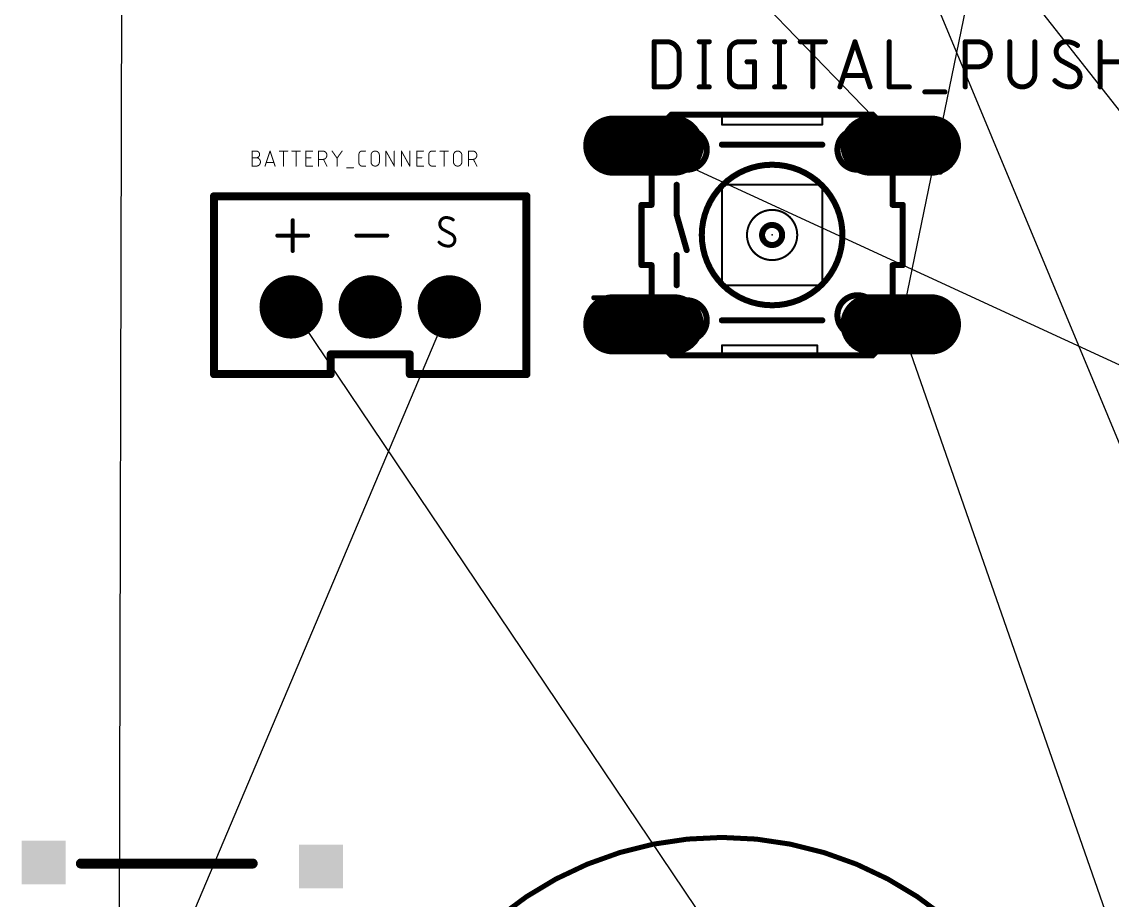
# Model space of a CAD drawing. Extents: x -67 to 114, y 1 to 69.
# Drawn here: x -67.23 to -39.66, y 25.08 to 47.3 of the extents above; entities that cross this region are included whole.
import ezdxf

# ---------------------------------------------------------------- set-up
doc = ezdxf.new("R2010")
doc.units = 0
for name, color, linetype in [('17', 82, 'CONTINUOUS'), ('19', 53, 'CONTINUOUS'), ('21', 253, 'CONTINUOUS'), ('23', 7, 'CONTINUOUS'), ('25', 253, 'CONTINUOUS'), ('51', 253, 'CONTINUOUS')]:
    doc.layers.add(name, color=color, linetype=linetype)

# ---------------------------------------------------------------- blocks, each defined once
blk = doc.blocks.new('ROUNDP')
at = {"const_width": 0.5}
blk.add_lwpolyline([(0, -0.25, 1), (0, 0.25, 1), (0, -0.25)], format="xyb", dxfattribs=at)
blk = doc.blocks.new('LONGP100')
at = {"const_width": 1}
blk.add_lwpolyline([(-0.5, 0), (0.5, 0)], dxfattribs=at)
at = {"const_width": 0.5}
for points in [[(-0.5, 0.25, 1), (-0.5, -0.25)], [(0.5, -0.25, 1), (0.5, 0.25)]]:
    blk.add_lwpolyline(points, format="xyb", dxfattribs=at)
blk = doc.blocks.new('SQUAREP')
blk.add_solid([(-0.5, -0.5), (0.5, -0.5), (-0.5, 0.5), (0.5, 0.5)])

msp = doc.modelspace()

# ---------------------------------------------------------------- linework, layer by layer
at = {"layer": '19'}
for p, q in [((-66.04, 66.04), (-45.0088, 44.1706)), ((-19.05, 19.05), (-52.07, 61.087)), ((-34.29, 24.13), (-49.53, 60.833)), ((-64.68, 57.53), (-64.77, 23.495)), ((-45.0088, 39.6494), (-42, 54.23)), ((-51.5112, 44.1706), (-19.05, 29.21)), ((-56.42, 40.09), (-64.77, 20.32)), ((-60.42, 40.09), (-34.29, 1.27)), ((-34.29, 8.89), (-45.0088, 39.6494))]:
    msp.add_line(p, q, dxfattribs=at)
at = {"layer": '21'}
for points, const_width in [([(-49.53, 44.958), (-50.419, 44.958)], 0.1524), ([(-46.99, 44.958), (-49.53, 44.958)], 0.1524), ([(-49.53, 44.958), (-49.53, 44.704)], 0.0508), ([(-46.101, 44.958), (-46.99, 44.958)], 0.1524), ([(-46.99, 44.704), (-46.99, 44.958)], 0.0508), ([(-46.99, 44.704), (-49.53, 44.704)], 0.0508), ([(-62.37, 38.39), (-62.37, 42.89)], 0.2032), ([(-62.37, 42.89), (-54.47, 42.89)], 0.2032), ([(-54.47, 42.89), (-54.47, 38.39)], 0.2032), ([(-51.562, 42.672), (-51.308, 42.672)], 0.1524), ([(-51.562, 42.672), (-51.562, 41.148)], 0.1524), ([(-51.308, 42.672), (-51.308, 42.926)], 0.1524), ([(-45.212, 42.672), (-45.212, 42.926)], 0.1524), ([(-45.212, 42.672), (-44.958, 42.672)], 0.1524), ([(-44.958, 41.148), (-44.958, 42.672)], 0.1524), ([(-51.308, 41.148), (-51.562, 41.148)], 0.1524), ([(-51.308, 41.148), (-51.308, 40.894)], 0.1524), ([(-44.958, 41.148), (-45.212, 41.148)], 0.1524), ([(-45.212, 41.148), (-45.212, 40.894)], 0.1524), ([(-59.42, 38.89), (-57.42, 38.89)], 0.2032), ([(-59.42, 38.89), (-59.42, 38.39)], 0.2032), ([(-57.42, 38.89), (-57.42, 38.39)], 0.2032), ([(-50.419, 38.862), (-49.53, 38.862)], 0.1524), ([(-49.53, 38.862), (-47.117, 38.862)], 0.1524), ([(-47.117, 39.116), (-49.53, 39.116)], 0.0508), ([(-49.53, 39.116), (-49.53, 38.862)], 0.0508), ([(-47.117, 38.862), (-46.101, 38.862)], 0.1524), ([(-47.117, 39.116), (-47.117, 38.862)], 0.0508), ([(-59.42, 38.39), (-62.37, 38.39)], 0.2032), ([(-54.47, 38.39), (-57.42, 38.39)], 0.2032), ([(-65.7352, 26.0096), (-61.3918, 26.0096)], 0.254)]:
    msp.add_lwpolyline(points, dxfattribs=dict(at, const_width=const_width))
for points, const_width in [([(-50.419, 44.9961, 1), (-50.419, 44.9199)], 0.0762), ([(-49.53, 44.9961, 1), (-49.53, 44.9199)], 0.0762), ([(-49.53, 44.9199, 1), (-49.53, 44.9961)], 0.0762), ([(-49.5173, 44.958, 1), (-49.5427, 44.958)], 0.0254), ([(-46.99, 44.9961, 1), (-46.99, 44.9199)], 0.0762), ([(-46.99, 44.9199, 1), (-46.99, 44.9961)], 0.0762), ([(-46.9773, 44.958, 1), (-47.0027, 44.958)], 0.0254), ([(-46.101, 44.9199, 1), (-46.101, 44.9961)], 0.0762), ([(-49.53, 44.7167, 1), (-49.53, 44.6913)], 0.0254), ([(-49.5427, 44.704, 1), (-49.5173, 44.704)], 0.0254), ([(-47.0027, 44.704, 1), (-46.9773, 44.704)], 0.0254), ([(-46.99, 44.6913, 1), (-46.99, 44.7167)], 0.0254), ([(-48.26, 40.132, 1), (-48.26, 43.688, 1), (-48.26, 40.132)], 0.1524), ([(-62.3192, 42.89, 1), (-62.4208, 42.89)], 0.1016), ([(-62.37, 42.9408, 1), (-62.37, 42.8392)], 0.1016), ([(-54.4192, 42.89, 1), (-54.5208, 42.89)], 0.1016), ([(-54.47, 42.8392, 1), (-54.47, 42.9408)], 0.1016), ([(-51.562, 42.7101, 1), (-51.562, 42.6339)], 0.0762), ([(-51.5239, 42.672, 1), (-51.6001, 42.672)], 0.0762), ([(-51.2699, 42.926, 1), (-51.3461, 42.926)], 0.0762), ([(-51.308, 42.6339, 1), (-51.308, 42.7101)], 0.0762), ([(-45.1739, 42.926, 1), (-45.2501, 42.926)], 0.0762), ([(-45.212, 42.7101, 1), (-45.212, 42.6339)], 0.0762), ([(-44.9199, 42.672, 1), (-44.9961, 42.672)], 0.0762), ([(-44.958, 42.6339, 1), (-44.958, 42.7101)], 0.0762), ([(-51.3461, 42.672, 1), (-51.2699, 42.672)], 0.0762), ([(-45.2501, 42.672, 1), (-45.1739, 42.672)], 0.0762), ([(-48.26, 41.656, 1), (-48.26, 42.164, 1), (-48.26, 41.656)], 0.1524), ([(-51.562, 41.1861, 1), (-51.562, 41.1099)], 0.0762), ([(-51.6001, 41.148, 1), (-51.5239, 41.148)], 0.0762), ([(-51.2699, 41.148, 1), (-51.3461, 41.148)], 0.0762), ([(-51.308, 41.1099, 1), (-51.308, 41.1861)], 0.0762), ([(-45.212, 41.1861, 1), (-45.212, 41.1099)], 0.0762), ([(-45.1739, 41.148, 1), (-45.2501, 41.148)], 0.0762), ([(-44.9961, 41.148, 1), (-44.9199, 41.148)], 0.0762), ([(-44.958, 41.1099, 1), (-44.958, 41.1861)], 0.0762), ([(-51.3461, 40.894, 1), (-51.2699, 40.894)], 0.0762), ([(-45.2501, 40.894, 1), (-45.1739, 40.894)], 0.0762), ([(-59.42, 38.9408, 1), (-59.42, 38.8392)], 0.1016), ([(-59.3692, 38.89, 1), (-59.4708, 38.89)], 0.1016), ([(-57.3692, 38.89, 1), (-57.4708, 38.89)], 0.1016), ([(-57.42, 38.8392, 1), (-57.42, 38.9408)], 0.1016), ([(-50.419, 38.9001, 1), (-50.419, 38.8239)], 0.0762), ([(-49.53, 38.9001, 1), (-49.53, 38.8239)], 0.0762), ([(-49.53, 38.8239, 1), (-49.53, 38.9001)], 0.0762), ([(-49.53, 39.1287, 1), (-49.53, 39.1033)], 0.0254), ([(-49.5173, 39.116, 1), (-49.5427, 39.116)], 0.0254), ([(-49.5427, 38.862, 1), (-49.5173, 38.862)], 0.0254), ([(-47.117, 38.9001, 1), (-47.117, 38.8239)], 0.0762), ([(-47.117, 38.8239, 1), (-47.117, 38.9001)], 0.0762), ([(-47.1043, 39.116, 1), (-47.1297, 39.116)], 0.0254), ([(-47.1297, 38.862, 1), (-47.1043, 38.862)], 0.0254), ([(-47.117, 39.1033, 1), (-47.117, 39.1287)], 0.0254), ([(-46.101, 38.8239, 1), (-46.101, 38.9001)], 0.0762), ([(-62.37, 38.4408, 1), (-62.37, 38.3392)], 0.1016), ([(-62.4208, 38.39, 1), (-62.3192, 38.39)], 0.1016), ([(-59.4708, 38.39, 1), (-59.3692, 38.39)], 0.1016), ([(-59.42, 38.3392, 1), (-59.42, 38.4408)], 0.1016), ([(-57.42, 38.4408, 1), (-57.42, 38.3392)], 0.1016), ([(-57.4708, 38.39, 1), (-57.3692, 38.39)], 0.1016), ([(-54.5208, 38.39, 1), (-54.4192, 38.39)], 0.1016), ([(-54.47, 38.3392, 1), (-54.47, 38.4408)], 0.1016), ([(-40.64, 17.78, 1), (-58.42, 17.78)], 0.127), ([(-65.7352, 26.0731, 1), (-65.7352, 25.9461)], 0.127), ([(-61.3918, 25.9461, 1), (-61.3918, 26.0731)], 0.127)]:
    msp.add_lwpolyline(points, format="xyb", dxfattribs=dict(at, const_width=const_width))
at = {"layer": '23'}
for p in [(-48.26, 41.91), (-58.42, 40.64)]:
    msp.add_point(p, dxfattribs=at)
at = {"layer": '25'}
for points, const_width in [([(-51.2127, 46.7995, 1), (-51.2763, 46.7995)], 0.0635), ([(-51.2445, 46.8313, 1), (-51.2445, 46.7677)], 0.0635), ([(-50.927, 46.8313, 1), (-50.927, 46.7677)], 0.0635), ([(-50.6095, 46.482, 0.4142), (-50.927, 46.7995)], 0.127), ([(-50.927, 46.7677, 1), (-50.927, 46.8313)], 0.0635), ([(-50.1015, 46.8313, 1), (-50.1015, 46.7677)], 0.0635), ([(-49.9427, 46.7995, 1), (-50.0063, 46.7995)], 0.0635), ([(-49.8475, 46.7677, 1), (-49.8475, 46.8313)], 0.0635), ([(-49.3077, 46.5455, 1), (-49.3713, 46.5455)], 0.0635), ([(-49.0855, 46.7995, 0.4142), (-49.3395, 46.5455)], 0.127), ([(-49.0855, 46.8313, 1), (-49.0855, 46.7677)], 0.0635), ([(-49.0855, 46.7677, 1), (-49.0855, 46.8313)], 0.0635), ([(-48.7045, 46.7677, 1), (-48.7045, 46.8313)], 0.0635), ([(-48.1965, 46.8313, 1), (-48.1965, 46.7677)], 0.0635), ([(-48.0378, 46.7995, 1), (-48.1013, 46.7995)], 0.0635), ([(-47.9425, 46.7677, 1), (-47.9425, 46.8313)], 0.0635), ([(-47.5488, 46.8313, 1), (-47.5488, 46.7677)], 0.0635), ([(-47.1996, 46.7995, 1), (-47.2631, 46.7995)], 0.0635), ([(-46.9138, 46.7677, 1), (-46.9138, 46.8313)], 0.0635), ([(-46.1344, 46.8095, 1), (-46.1946, 46.7895)], 0.0635), ([(-46.1344, 46.7895, 1), (-46.1946, 46.8095)], 0.0635), ([(-45.2666, 46.7995, 1), (-45.3301, 46.7995)], 0.0635), ([(-43.3769, 46.8313, 1), (-43.3769, 46.7677)], 0.0635), ([(-43.3451, 46.7995, 1), (-43.4086, 46.7995)], 0.0635), ([(-43.0594, 46.8313, 1), (-43.0594, 46.7677)], 0.0635), ([(-43.0594, 46.1645, 1), (-43.0594, 46.7995)], 0.127), ([(-43.0594, 46.7677, 1), (-43.0594, 46.8313)], 0.0635), ([(-42.2212, 46.7995, 1), (-42.2847, 46.7995)], 0.0635), ([(-41.5862, 46.7995, 1), (-41.6497, 46.7995)], 0.0635), ([(-40.8242, 46.7995, 0.4142), (-41.0782, 46.5455)], 0.127), ([(-41.0782, 46.5455, 0.2656), (-40.9512, 46.3233)], 0.127), ([(-41.0464, 46.5455, 1), (-41.1099, 46.5455)], 0.0635), ([(-40.8242, 46.8313, 1), (-40.8242, 46.7677)], 0.0635), ([(-40.5384, 46.7043, 0.1623), (-40.8242, 46.7995)], 0.127), ([(-40.8242, 46.7677, 1), (-40.8242, 46.8313)], 0.0635), ([(-40.5575, 46.6789, 1), (-40.5194, 46.7296)], 0.0635), ([(-39.9352, 46.7995, 1), (-39.9987, 46.7995)], 0.0635), ([(-50.5778, 46.482, 1), (-50.6413, 46.482)], 0.0635), ([(-50.6413, 46.482, 1), (-50.5778, 46.482)], 0.0635), ([(-49.3713, 46.5455, 1), (-49.3077, 46.5455)], 0.0635), ([(-48.895, 46.3233, 1), (-48.895, 46.2597)], 0.0635), ([(-48.6728, 46.2915, 1), (-48.7363, 46.2915)], 0.0635), ([(-48.7045, 46.2597, 1), (-48.7045, 46.3233)], 0.0635), ([(-41.1099, 46.5455, 1), (-41.0464, 46.5455)], 0.0635), ([(-40.9359, 46.3511, 1), (-40.9664, 46.2954)], 0.0635), ([(-40.9673, 46.2959, 1), (-40.935, 46.3506)], 0.0635), ([(-39.9669, 46.3233, 1), (-39.9669, 46.2597)], 0.0635), ([(-50.927, 45.6565, 0.4142), (-50.6095, 45.974)], 0.127), ([(-50.5778, 45.974, 1), (-50.6413, 45.974)], 0.0635), ([(-43.3769, 46.1963, 1), (-43.3769, 46.1328)], 0.0635), ([(-43.0594, 46.1963, 1), (-43.0594, 46.1328)], 0.0635), ([(-43.0594, 46.1328, 1), (-43.0594, 46.1963)], 0.0635), ([(-42.2212, 45.974, 1), (-42.2847, 45.974)], 0.0635), ([(-42.2529, 45.974, 1), (-41.6179, 45.974)], 0.127), ([(-41.5862, 45.974, 1), (-41.6497, 45.974)], 0.0635), ([(-40.4749, 45.9105, 0.2656), (-40.6019, 46.1328)], 0.127), ([(-40.5858, 46.1601, 1), (-40.618, 46.1054)], 0.0635), ([(-40.6171, 46.1049, 1), (-40.5867, 46.1606)], 0.0635), ([(-50.6413, 45.974, 1), (-50.5778, 45.974)], 0.0635), ([(-49.3077, 45.9105, 1), (-49.3713, 45.9105)], 0.0635), ([(-49.3713, 45.9105, 1), (-49.3077, 45.9105)], 0.0635), ([(-49.3395, 45.9105, 0.4142), (-49.0855, 45.6565)], 0.127), ([(-46.4503, 45.974, 1), (-46.4503, 45.9105)], 0.0635), ([(-45.8788, 45.9105, 1), (-45.8788, 45.974)], 0.0635), ([(-42.2847, 45.974, 1), (-42.2212, 45.974)], 0.0635), ([(-41.6497, 45.974, 1), (-41.5862, 45.974)], 0.0635), ([(-41.1099, 45.8152, 0.2), (-40.7289, 45.6565)], 0.127), ([(-41.0874, 45.8376, 1), (-41.1324, 45.7929)], 0.0635), ([(-40.7289, 45.6565, 0.4142), (-40.4749, 45.9105)], 0.127), ([(-40.4432, 45.9105, 1), (-40.5067, 45.9105)], 0.0635), ([(-40.5067, 45.9105, 1), (-40.4432, 45.9105)], 0.0635), ([(-51.2445, 45.6883, 1), (-51.2445, 45.6247)], 0.0635), ([(-51.2763, 45.6565, 1), (-51.2127, 45.6565)], 0.0635), ([(-50.927, 45.6883, 1), (-50.927, 45.6247)], 0.0635), ([(-50.927, 45.6247, 1), (-50.927, 45.6883)], 0.0635), ([(-50.1015, 45.6883, 1), (-50.1015, 45.6247)], 0.0635), ([(-50.0063, 45.6565, 1), (-49.9427, 45.6565)], 0.0635), ([(-49.8475, 45.6247, 1), (-49.8475, 45.6883)], 0.0635), ([(-49.0855, 45.6883, 1), (-49.0855, 45.6247)], 0.0635), ([(-49.0855, 45.6247, 1), (-49.0855, 45.6883)], 0.0635), ([(-48.7363, 45.6565, 1), (-48.6728, 45.6565)], 0.0635), ([(-48.7045, 45.6247, 1), (-48.7045, 45.6883)], 0.0635), ([(-48.1965, 45.6883, 1), (-48.1965, 45.6247)], 0.0635), ([(-48.1013, 45.6565, 1), (-48.0378, 45.6565)], 0.0635), ([(-47.9425, 45.6247, 1), (-47.9425, 45.6883)], 0.0635), ([(-47.2631, 45.6565, 1), (-47.1996, 45.6565)], 0.0635), ([(-46.5756, 45.6665, 1), (-46.5154, 45.6465)], 0.0635), ([(-45.8136, 45.6465, 1), (-45.7534, 45.6665)], 0.0635), ([(-45.2984, 45.6883, 1), (-45.2984, 45.6247)], 0.0635), ([(-45.3301, 45.6565, 1), (-45.2666, 45.6565)], 0.0635), ([(-44.7904, 45.6247, 1), (-44.7904, 45.6883)], 0.0635), ([(-44.3992, 45.5613, 1), (-44.3992, 45.4977)], 0.0635), ([(-43.8912, 45.4977, 1), (-43.8912, 45.5613)], 0.0635), ([(-43.4086, 45.6565, 1), (-43.3451, 45.6565)], 0.0635), ([(-40.7289, 45.6883, 1), (-40.7289, 45.6247)], 0.0635), ([(-40.7289, 45.6247, 1), (-40.7289, 45.6883)], 0.0635), ([(-39.9987, 45.6565, 1), (-39.9352, 45.6565)], 0.0635), ([(-61.401, 44.0337, 1), (-61.4137, 44.0337)], 0.0127), ([(-61.4073, 44.0401, 1), (-61.4073, 44.0274)], 0.0127), ([(-61.4073, 43.8707, 1), (-61.4073, 43.858)], 0.0127), ([(-61.3015, 43.8644, 1), (-61.3015, 44.0337)], 0.0254), ([(-61.3015, 44.0401, 1), (-61.3015, 44.0274)], 0.0127), ([(-61.3015, 43.6527, 1), (-61.3015, 43.8644)], 0.0254), ([(-61.3015, 43.8707, 1), (-61.3015, 43.858)], 0.0127), ([(-61.3015, 43.8707, 1), (-61.3015, 43.858)], 0.0127), ([(-61.3015, 44.0274, 1), (-61.3015, 44.0401)], 0.0127), ([(-61.3015, 43.858, 1), (-61.3015, 43.8707)], 0.0127), ([(-60.9467, 44.0357, 1), (-60.9588, 44.0317)], 0.0127), ([(-60.9467, 44.0317, 1), (-60.9588, 44.0357)], 0.0127), ([(-60.7172, 44.0401, 1), (-60.7172, 44.0274)], 0.0127), ([(-60.605, 44.0337, 1), (-60.6177, 44.0337)], 0.0127), ([(-60.5055, 44.0274, 1), (-60.5055, 44.0401)], 0.0127), ([(-60.4002, 44.0401, 1), (-60.4002, 44.0274)], 0.0127), ([(-60.288, 44.0337, 1), (-60.3007, 44.0337)], 0.0127), ([(-60.1885, 44.0274, 1), (-60.1885, 44.0401)], 0.0127), ([(-60.0396, 44.0337, 1), (-60.0523, 44.0337)], 0.0127), ([(-60.046, 44.0401, 1), (-60.046, 44.0274)], 0.0127), ([(-60.046, 43.8707, 1), (-60.046, 43.858)], 0.0127), ([(-59.919, 43.858, 1), (-59.919, 43.8707)], 0.0127), ([(-59.8767, 44.0274, 1), (-59.8767, 44.0401)], 0.0127), ([(-59.7212, 44.0337, 1), (-59.7339, 44.0337)], 0.0127), ([(-59.7275, 44.0401, 1), (-59.7275, 44.0274)], 0.0127), ([(-59.7275, 43.8284, 1), (-59.7275, 43.8157)], 0.0127), ([(-59.6217, 43.822, 1), (-59.6217, 44.0337)], 0.0254), ([(-59.6217, 44.0401, 1), (-59.6217, 44.0274)], 0.0127), ([(-59.6217, 43.8284, 1), (-59.6217, 43.8157)], 0.0127), ([(-59.6217, 44.0274, 1), (-59.6217, 44.0401)], 0.0127), ([(-59.6217, 43.8157, 1), (-59.6217, 43.8284)], 0.0127), ([(-59.5949, 43.8249, 1), (-59.6062, 43.8192)], 0.0127), ([(-59.3799, 44.0374, 1), (-59.3902, 44.03)], 0.0127), ([(-59.2517, 43.8538, 1), (-59.2644, 43.8538)], 0.0127), ([(-59.2632, 43.8574, 1), (-59.2529, 43.8501)], 0.0127), ([(-59.2632, 43.8501, 1), (-59.2529, 43.8574)], 0.0127), ([(-59.1259, 44.03, 1), (-59.1362, 44.0374)], 0.0127), ([(-58.6218, 44.0337, 0.4142), (-58.7065, 43.949)], 0.0254), ([(-58.7001, 43.949, 1), (-58.7128, 43.949)], 0.0127), ([(-58.7128, 43.949, 1), (-58.7001, 43.949)], 0.0127), ([(-58.6218, 44.0401, 1), (-58.6218, 44.0274)], 0.0127), ([(-58.6218, 44.0274, 1), (-58.6218, 44.0401)], 0.0127), ([(-58.5371, 44.0274, 1), (-58.5371, 44.0401)], 0.0127), ([(-58.1891, 43.9279, 1), (-58.4007, 43.9279)], 0.0254), ([(-58.3944, 43.9279, 1), (-58.4071, 43.9279)], 0.0127), ([(-58.4071, 43.9279, 1), (-58.3944, 43.9279)], 0.0127), ([(-58.1827, 43.9279, 1), (-58.1954, 43.9279)], 0.0127), ([(-58.1954, 43.9279, 1), (-58.1827, 43.9279)], 0.0127), ([(-58.0172, 44.0368, 1), (-58.0283, 44.0306)], 0.0127), ([(-58.0164, 44.0337, 1), (-58.0291, 44.0337)], 0.0127), ([(-57.8048, 44.0337, 1), (-57.8175, 44.0337)], 0.0127), ([(-57.6271, 44.0368, 1), (-57.6382, 44.0306)], 0.0127), ([(-57.6263, 44.0337, 1), (-57.639, 44.0337)], 0.0127), ([(-57.4146, 44.0337, 1), (-57.4273, 44.0337)], 0.0127), ([(-57.2355, 44.0337, 1), (-57.2482, 44.0337)], 0.0127), ([(-57.2418, 44.0401, 1), (-57.2418, 44.0274)], 0.0127), ([(-57.2418, 43.8707, 1), (-57.2418, 43.858)], 0.0127), ([(-57.1149, 43.858, 1), (-57.1149, 43.8707)], 0.0127), ([(-57.0725, 44.0274, 1), (-57.0725, 44.0401)], 0.0127), ([(-56.854, 44.0337, 0.4142), (-56.9386, 43.949)], 0.0254), ([(-56.9323, 43.949, 1), (-56.945, 43.949)], 0.0127), ([(-56.945, 43.949, 1), (-56.9323, 43.949)], 0.0127), ([(-56.854, 44.0401, 1), (-56.854, 44.0274)], 0.0127), ([(-56.854, 44.0274, 1), (-56.854, 44.0401)], 0.0127), ([(-56.7693, 44.0274, 1), (-56.7693, 44.0401)], 0.0127), ([(-56.6573, 44.0401, 1), (-56.6573, 44.0274)], 0.0127), ([(-56.5451, 44.0337, 1), (-56.5578, 44.0337)], 0.0127), ([(-56.4456, 44.0274, 1), (-56.4456, 44.0401)], 0.0127), ([(-56.1042, 43.9279, 1), (-56.3159, 43.9279)], 0.0254), ([(-56.3096, 43.9279, 1), (-56.3223, 43.9279)], 0.0127), ([(-56.3223, 43.9279, 1), (-56.3096, 43.9279)], 0.0127), ([(-56.0979, 43.9279, 1), (-56.1106, 43.9279)], 0.0127), ([(-56.1106, 43.9279, 1), (-56.0979, 43.9279)], 0.0127), ([(-55.9359, 44.0401, 1), (-55.9359, 44.0274)], 0.0127), ([(-55.9359, 43.8284, 1), (-55.9359, 43.8157)], 0.0127), ([(-55.9295, 44.0337, 1), (-55.9422, 44.0337)], 0.0127), ([(-55.83, 43.822, 1), (-55.83, 44.0337)], 0.0254), ([(-55.83, 44.0401, 1), (-55.83, 44.0274)], 0.0127), ([(-55.83, 43.8284, 1), (-55.83, 43.8157)], 0.0127), ([(-55.83, 44.0274, 1), (-55.83, 44.0401)], 0.0127), ([(-55.83, 43.8157, 1), (-55.83, 43.8284)], 0.0127), ([(-55.8032, 43.8249, 1), (-55.8145, 43.8192)], 0.0127), ([(-61.4073, 43.6591, 1), (-61.4073, 43.6464)], 0.0127), ([(-61.4137, 43.6527, 1), (-61.401, 43.6527)], 0.0127), ([(-61.3015, 43.659, 1), (-61.3015, 43.6463)], 0.0127), ([(-61.3015, 43.6464, 1), (-61.3015, 43.6591)], 0.0127), ([(-61.0858, 43.6547, 1), (-61.0737, 43.6507)], 0.0127), ([(-61.048, 43.7543, 1), (-61.048, 43.7416)], 0.0127), ([(-60.8575, 43.7416, 1), (-60.8575, 43.7543)], 0.0127), ([(-60.8318, 43.6507, 1), (-60.8197, 43.6547)], 0.0127), ([(-60.6177, 43.6527, 1), (-60.605, 43.6527)], 0.0127), ([(-60.3007, 43.6527, 1), (-60.288, 43.6527)], 0.0127), ([(-60.046, 43.6591, 1), (-60.046, 43.6464)], 0.0127), ([(-60.0523, 43.6527, 1), (-60.0396, 43.6527)], 0.0127), ([(-59.8767, 43.6464, 1), (-59.8767, 43.6591)], 0.0127), ([(-59.7339, 43.6527, 1), (-59.7212, 43.6527)], 0.0127), ([(-59.5216, 43.6499, 1), (-59.5102, 43.6555)], 0.0127), ([(-59.2644, 43.6527, 1), (-59.2517, 43.6527)], 0.0127), ([(-59.0135, 43.6167, 1), (-59.0135, 43.604)], 0.0127), ([(-58.8442, 43.604, 1), (-58.8442, 43.6167)], 0.0127), ([(-58.7065, 43.7374, 0.4142), (-58.6218, 43.6527)], 0.0254), ([(-58.7001, 43.7374, 1), (-58.7128, 43.7374)], 0.0127), ([(-58.7128, 43.7374, 1), (-58.7001, 43.7374)], 0.0127), ([(-58.6218, 43.6591, 1), (-58.6218, 43.6464)], 0.0127), ([(-58.6218, 43.6464, 1), (-58.6218, 43.6591)], 0.0127), ([(-58.5371, 43.6464, 1), (-58.5371, 43.6591)], 0.0127), ([(-58.4007, 43.7585, 1), (-58.1891, 43.7585)], 0.0254), ([(-58.3944, 43.7585, 1), (-58.4071, 43.7585)], 0.0127), ([(-58.4071, 43.7585, 1), (-58.3944, 43.7585)], 0.0127), ([(-58.1827, 43.7585, 1), (-58.1954, 43.7585)], 0.0127), ([(-58.1954, 43.7585, 1), (-58.1827, 43.7585)], 0.0127), ([(-58.0291, 43.6527, 1), (-58.0164, 43.6527)], 0.0127), ([(-57.8175, 43.6527, 1), (-57.8048, 43.6527)], 0.0127), ([(-57.8167, 43.6496, 1), (-57.8056, 43.6558)], 0.0127), ([(-57.639, 43.6527, 1), (-57.6263, 43.6527)], 0.0127), ([(-57.4273, 43.6527, 1), (-57.4146, 43.6527)], 0.0127), ([(-57.4265, 43.6496, 1), (-57.4154, 43.6558)], 0.0127), ([(-57.2418, 43.6591, 1), (-57.2418, 43.6464)], 0.0127), ([(-57.2482, 43.6527, 1), (-57.2355, 43.6527)], 0.0127), ([(-57.0725, 43.6464, 1), (-57.0725, 43.6591)], 0.0127), ([(-56.9386, 43.7374, 0.4142), (-56.854, 43.6527)], 0.0254), ([(-56.9323, 43.7374, 1), (-56.945, 43.7374)], 0.0127), ([(-56.945, 43.7374, 1), (-56.9323, 43.7374)], 0.0127), ([(-56.854, 43.6591, 1), (-56.854, 43.6464)], 0.0127), ([(-56.854, 43.6464, 1), (-56.854, 43.6591)], 0.0127), ([(-56.7693, 43.6464, 1), (-56.7693, 43.6591)], 0.0127), ([(-56.5578, 43.6527, 1), (-56.5451, 43.6527)], 0.0127), ([(-56.3159, 43.7585, 1), (-56.1042, 43.7585)], 0.0254), ([(-56.3096, 43.7585, 1), (-56.3223, 43.7585)], 0.0127), ([(-56.3223, 43.7585, 1), (-56.3096, 43.7585)], 0.0127), ([(-56.0979, 43.7585, 1), (-56.1106, 43.7585)], 0.0127), ([(-56.1106, 43.7585, 1), (-56.0979, 43.7585)], 0.0127), ([(-55.9422, 43.6527, 1), (-55.9295, 43.6527)], 0.0127), ([(-55.7299, 43.6499, 1), (-55.7185, 43.6555)], 0.0127)]:
    msp.add_lwpolyline(points, format="xyb", dxfattribs=dict(at, const_width=const_width))
for points, const_width in [([(-51.2445, 45.6565), (-51.2445, 46.7995)], 0.127), ([(-51.2445, 46.7995), (-50.927, 46.7995)], 0.127), ([(-50.1015, 46.7995), (-49.8475, 46.7995)], 0.127), ([(-49.9745, 46.7995), (-49.9745, 45.6565)], 0.127), ([(-49.3395, 45.9105), (-49.3395, 46.5455)], 0.127), ([(-49.0855, 46.7995), (-48.7045, 46.7995)], 0.127), ([(-48.1965, 46.7995), (-47.9425, 46.7995)], 0.127), ([(-48.0695, 46.7995), (-48.0695, 45.6565)], 0.127), ([(-47.5488, 46.7995), (-46.9138, 46.7995)], 0.127), ([(-47.2313, 45.6565), (-47.2313, 46.7995)], 0.127), ([(-46.5455, 45.6565), (-46.1645, 46.7995)], 0.127), ([(-46.1645, 46.7995), (-45.7835, 45.6565)], 0.127), ([(-45.2984, 46.7995), (-45.2984, 45.6565)], 0.127), ([(-43.3769, 45.6565), (-43.3769, 46.7995)], 0.127), ([(-43.3769, 46.7995), (-43.0594, 46.7995)], 0.127), ([(-42.2529, 46.7995), (-42.2529, 45.974)], 0.127), ([(-41.6179, 45.974), (-41.6179, 46.7995)], 0.127), ([(-39.9669, 45.6565), (-39.9669, 46.7995)], 0.127), ([(-50.6095, 46.482), (-50.6095, 45.974)], 0.127), ([(-48.895, 46.2915), (-48.7045, 46.2915)], 0.127), ([(-48.7045, 46.2915), (-48.7045, 45.6565)], 0.127), ([(-40.6019, 46.1328), (-40.9512, 46.3233)], 0.127), ([(-39.9669, 46.2915), (-39.3319, 46.2915)], 0.127), ([(-43.0594, 46.1645), (-43.3769, 46.1645)], 0.127), ([(-45.8788, 45.9423), (-46.4503, 45.9423)], 0.127), ([(-50.927, 45.6565), (-51.2445, 45.6565)], 0.127), ([(-50.1015, 45.6565), (-49.8475, 45.6565)], 0.127), ([(-48.7045, 45.6565), (-49.0855, 45.6565)], 0.127), ([(-48.1965, 45.6565), (-47.9425, 45.6565)], 0.127), ([(-45.2984, 45.6565), (-44.7904, 45.6565)], 0.127), ([(-44.3992, 45.5295), (-43.8912, 45.5295)], 0.127), ([(-61.4073, 43.6527), (-61.4073, 44.0337)], 0.0254), ([(-61.4073, 44.0337), (-61.3015, 44.0337)], 0.0254), ([(-61.4073, 43.8644), (-61.3015, 43.8644)], 0.0254), ([(-61.0797, 43.6527), (-60.9527, 44.0337)], 0.0254), ([(-60.9527, 44.0337), (-60.8257, 43.6527)], 0.0254), ([(-60.7172, 44.0337), (-60.5055, 44.0337)], 0.0254), ([(-60.6114, 43.6527), (-60.6114, 44.0337)], 0.0254), ([(-60.4002, 44.0337), (-60.1885, 44.0337)], 0.0254), ([(-60.2944, 43.6527), (-60.2944, 44.0337)], 0.0254), ([(-60.046, 43.6527), (-60.046, 44.0337)], 0.0254), ([(-60.046, 44.0337), (-59.8767, 44.0337)], 0.0254), ([(-60.046, 43.8644), (-59.919, 43.8644)], 0.0254), ([(-59.7275, 43.6527), (-59.7275, 44.0337)], 0.0254), ([(-59.7275, 44.0337), (-59.6217, 44.0337)], 0.0254), ([(-59.6217, 43.822), (-59.7275, 43.822)], 0.0254), ([(-59.5159, 43.6527), (-59.6005, 43.822)], 0.0254), ([(-59.3851, 44.0337), (-59.2581, 43.8538)], 0.0254), ([(-59.2581, 43.8538), (-59.1311, 44.0337)], 0.0254), ([(-59.2581, 43.6527), (-59.2581, 43.8538)], 0.0254), ([(-58.7065, 43.7374), (-58.7065, 43.949)], 0.0254), ([(-58.6218, 44.0337), (-58.5371, 44.0337)], 0.0254), ([(-58.4007, 43.7585), (-58.4007, 43.9279)], 0.0254), ([(-58.1891, 43.9279), (-58.1891, 43.7585)], 0.0254), ([(-58.0228, 43.6527), (-58.0228, 44.0337)], 0.0254), ([(-58.0228, 44.0337), (-57.8111, 43.6527)], 0.0254), ([(-57.8111, 43.6527), (-57.8111, 44.0337)], 0.0254), ([(-57.6326, 43.6527), (-57.6326, 44.0337)], 0.0254), ([(-57.6326, 44.0337), (-57.421, 43.6527)], 0.0254), ([(-57.421, 43.6527), (-57.421, 44.0337)], 0.0254), ([(-57.2418, 43.6527), (-57.2418, 44.0337)], 0.0254), ([(-57.2418, 44.0337), (-57.0725, 44.0337)], 0.0254), ([(-57.2418, 43.8644), (-57.1149, 43.8644)], 0.0254), ([(-56.9386, 43.7374), (-56.9386, 43.949)], 0.0254), ([(-56.854, 44.0337), (-56.7693, 44.0337)], 0.0254), ([(-56.6573, 44.0337), (-56.4456, 44.0337)], 0.0254), ([(-56.5515, 43.6527), (-56.5515, 44.0337)], 0.0254), ([(-56.3159, 43.7585), (-56.3159, 43.9279)], 0.0254), ([(-56.1042, 43.9279), (-56.1042, 43.7585)], 0.0254), ([(-55.9359, 43.6527), (-55.9359, 44.0337)], 0.0254), ([(-55.9359, 44.0337), (-55.83, 44.0337)], 0.0254), ([(-55.83, 43.822), (-55.9359, 43.822)], 0.0254), ([(-55.7242, 43.6527), (-55.8089, 43.822)], 0.0254), ([(-61.3015, 43.6527), (-61.4073, 43.6527)], 0.0254), ([(-60.8575, 43.748), (-61.048, 43.748)], 0.0254), ([(-59.8767, 43.6527), (-60.046, 43.6527)], 0.0254), ([(-59.0135, 43.6104), (-58.8442, 43.6104)], 0.0254), ([(-58.5371, 43.6527), (-58.6218, 43.6527)], 0.0254), ([(-57.0725, 43.6527), (-57.2418, 43.6527)], 0.0254), ([(-56.7693, 43.6527), (-56.854, 43.6527)], 0.0254)]:
    msp.add_lwpolyline(points, dxfattribs=dict(at, const_width=const_width))
at = {"layer": '51'}
for points, const_width in [([(-50.8, 44.958), (-51.308, 44.45)], 0.1524), ([(-50.8, 44.958), (-50.419, 44.958)], 0.1524), ([(-45.72, 44.958), (-46.101, 44.958)], 0.1524), ([(-45.212, 44.45), (-45.72, 44.958)], 0.1524), ([(-52.5145, 44.5135), (-52.197, 44.7675)], 0.127), ([(-52.197, 44.7675), (-52.197, 43.6245)], 0.127), ([(-51.308, 44.45), (-51.308, 42.926)], 0.1524), ([(-45.212, 42.926), (-45.212, 44.45)], 0.1524), ([(-46.99, 44.196), (-49.53, 44.196)], 0.1524), ([(-44.1008, 44.1325), (-44.6405, 43.4975)], 0.127), ([(-52.5145, 43.6245), (-51.8795, 43.6245)], 0.127), ([(-44.6405, 43.4975), (-44.0055, 43.4975)], 0.127), ([(-50.673, 43.18), (-50.673, 42.418)], 0.1524), ([(-49.53, 43.18), (-49.53, 40.64)], 0.0508), ([(-49.53, 43.18), (-46.99, 43.18)], 0.0508), ([(-46.99, 40.64), (-46.99, 43.18)], 0.0508), ([(-50.673, 42.418), (-50.419, 41.529)], 0.1524), ([(-60.3797, 41.5057), (-60.3797, 42.2846)], 0.1016), ([(-60.7692, 41.8952), (-59.9903, 41.8952)], 0.1016), ([(-58.7692, 41.8952), (-57.9903, 41.8952)], 0.1016), ([(-56.3602, 41.9297), (-56.5814, 42.0503)], 0.0762), ([(-50.673, 41.402), (-50.673, 40.64)], 0.1524), ([(-51.308, 39.37), (-51.308, 40.894)], 0.1524), ([(-45.212, 39.37), (-45.212, 40.894)], 0.1524), ([(-46.99, 40.64), (-49.53, 40.64)], 0.0508), ([(-52.7685, 40.3225), (-52.3875, 40.3225)], 0.127), ([(-44.3865, 40.3225), (-44.6405, 39.4335)], 0.127), ([(-52.3875, 39.8145), (-52.6415, 39.8145)], 0.127), ([(-49.53, 39.751), (-46.99, 39.751)], 0.1524), ([(-44.196, 39.6875), (-44.196, 39.1795)], 0.127), ([(-50.8, 38.862), (-51.308, 39.37)], 0.1524), ([(-45.72, 38.862), (-45.212, 39.37)], 0.1524), ([(-44.6405, 39.4335), (-44.0055, 39.4335)], 0.127), ([(-52.7685, 39.1795), (-52.451, 39.1795)], 0.127), ([(-50.8, 38.862), (-50.419, 38.862)], 0.1524), ([(-45.72, 38.862), (-46.101, 38.862)], 0.1524)]:
    msp.add_lwpolyline(points, dxfattribs=dict(at, const_width=const_width))
for points, const_width in [([(-50.8, 44.9961, 1), (-50.8, 44.9199)], 0.0762), ([(-50.7731, 44.9311, 1), (-50.8269, 44.9849)], 0.0762), ([(-50.419, 44.9199, 1), (-50.419, 44.9961)], 0.0762), ([(-46.101, 44.9961, 1), (-46.101, 44.9199)], 0.0762), ([(-45.6931, 44.9849, 1), (-45.7469, 44.9311)], 0.0762), ([(-45.72, 44.9199, 1), (-45.72, 44.9961)], 0.0762), ([(-52.1653, 44.7675, 1), (-52.2288, 44.7675)], 0.0635), ([(-52.1772, 44.7427, 1), (-52.2168, 44.7923)], 0.0635), ([(-44.2913, 44.6405, 0.3252), (-44.6405, 44.3865)], 0.127), ([(-44.2913, 44.6723, 1), (-44.2913, 44.6088)], 0.0635), ([(-44.0055, 44.3548, 0.4142), (-44.2913, 44.6405)], 0.127), ([(-44.2913, 44.6088, 1), (-44.2912, 44.6723)], 0.0635), ([(-52.5343, 44.5383, 1), (-52.4947, 44.4887)], 0.0635), ([(-51.2699, 44.45, 1), (-51.3461, 44.45)], 0.0762), ([(-51.3349, 44.4769, 1), (-51.2811, 44.4231)], 0.0762), ([(-50.419, 43.561, 1), (-50.419, 44.577, 1), (-50.419, 43.561)], 0.1524), ([(-46.101, 43.561, 1), (-46.101, 44.577, 1), (-46.101, 43.561)], 0.1524), ([(-45.1739, 44.45, 1), (-45.2501, 44.45)], 0.0762), ([(-45.2389, 44.4231, 1), (-45.1851, 44.4769)], 0.0762), ([(-44.6707, 44.3963, 1), (-44.6103, 44.3767)], 0.0635), ([(-44.1008, 44.1325, 0.2053), (-44.0055, 44.3548)], 0.127), ([(-44.0373, 44.3548, 1), (-43.9738, 44.3548)], 0.0635), ([(-43.9738, 44.3548, 1), (-44.0372, 44.3547)], 0.0635), ([(-49.53, 44.2341, 1), (-49.53, 44.1579)], 0.0762), ([(-46.99, 44.1579, 1), (-46.99, 44.2341)], 0.0762), ([(-44.1226, 44.1555, 1), (-44.0789, 44.1095)], 0.0635), ([(-44.0766, 44.1119, 1), (-44.1249, 44.1531)], 0.0635), ([(-52.5145, 43.6563, 1), (-52.5145, 43.5928)], 0.0635), ([(-52.2288, 43.6245, 1), (-52.1653, 43.6245)], 0.0635), ([(-51.8795, 43.5928, 1), (-51.8795, 43.6563)], 0.0635), ([(-44.6405, 43.5293, 1), (-44.6405, 43.4657)], 0.0635), ([(-44.0055, 43.4657, 1), (-44.0055, 43.5293)], 0.0635), ([(-44.6647, 43.5181, 1), (-44.6163, 43.4769)], 0.0635), ([(-50.6349, 43.18, 1), (-50.7111, 43.18)], 0.0762), ([(-49.5173, 43.18, 1), (-49.5427, 43.18)], 0.0254), ([(-49.53, 43.1927, 1), (-49.53, 43.1673)], 0.0254), ([(-46.9773, 43.18, 1), (-47.0027, 43.18)], 0.0254), ([(-46.99, 43.1673, 1), (-46.99, 43.1927)], 0.0254), ([(-51.3461, 42.926, 1), (-51.2699, 42.926)], 0.0762), ([(-45.2501, 42.926, 1), (-45.1739, 42.926)], 0.0762), ([(-50.6364, 42.4285, 1), (-50.7096, 42.4075)], 0.0762), ([(-50.7111, 42.418, 1), (-50.6349, 42.418)], 0.0762), ([(-48.26, 41.275, 1), (-48.26, 42.545, 1), (-48.26, 41.275)], 0.0508), ([(-60.3543, 42.2846, 1), (-60.4051, 42.2846)], 0.0508), ([(-56.501, 42.3519, 0.4142), (-56.6618, 42.1911)], 0.0762), ([(-56.6618, 42.1911, 0.2656), (-56.5814, 42.0503)], 0.0762), ([(-56.6427, 42.1911, 1), (-56.6808, 42.1911)], 0.0381), ([(-56.6808, 42.1911, 1), (-56.6427, 42.1911)], 0.0381), ([(-56.5009, 42.371, 1), (-56.501, 42.3329)], 0.0381), ([(-56.32, 42.2916, 0.1623), (-56.501, 42.3519)], 0.0762), ([(-56.501, 42.3329, 1), (-56.501, 42.371)], 0.0381), ([(-56.3314, 42.2763, 1), (-56.3086, 42.3068)], 0.0381), ([(-60.7692, 41.9206, 1), (-60.7692, 41.8698)], 0.0508), ([(-59.9903, 41.8698, 1), (-59.9903, 41.9206)], 0.0508), ([(-58.7692, 41.9206, 1), (-58.7692, 41.8698)], 0.0508), ([(-57.9903, 41.8698, 1), (-57.9903, 41.9206)], 0.0508), ([(-56.5723, 42.067, 1), (-56.5905, 42.0336)], 0.0381), ([(-56.591, 42.0339, 1), (-56.5717, 42.0667)], 0.0381), ([(-56.2798, 41.7889, 0.2656), (-56.3602, 41.9297)], 0.0762), ([(-56.3505, 41.9461, 1), (-56.3699, 41.9133)], 0.0381), ([(-56.3693, 41.913, 1), (-56.3511, 41.9464)], 0.0381), ([(-56.6819, 41.7286, 0.2), (-56.4406, 41.6281)], 0.0762), ([(-56.6684, 41.742, 1), (-56.6954, 41.7152)], 0.0381), ([(-56.4406, 41.6281, 0.4142), (-56.2798, 41.7889)], 0.0762), ([(-56.4406, 41.6472, 1), (-56.4406, 41.6091)], 0.0381), ([(-56.4406, 41.6091, 1), (-56.4406, 41.6471)], 0.0381), ([(-56.2607, 41.7889, 1), (-56.2988, 41.7889)], 0.0381), ([(-56.2988, 41.7889, 1), (-56.2607, 41.7889)], 0.0381), ([(-60.4051, 41.5057, 1), (-60.3543, 41.5057)], 0.0508), ([(-50.6349, 41.402, 1), (-50.7111, 41.402)], 0.0762), ([(-50.4556, 41.5185, 1), (-50.3824, 41.5395)], 0.0762), ([(-51.2699, 40.894, 1), (-51.3461, 40.894)], 0.0762), ([(-45.1739, 40.894, 1), (-45.2501, 40.894)], 0.0762), ([(-50.7111, 40.64, 1), (-50.6349, 40.64)], 0.0762), ([(-49.53, 40.6527, 1), (-49.53, 40.6273)], 0.0254), ([(-49.5427, 40.64, 1), (-49.5173, 40.64)], 0.0254), ([(-47.0027, 40.64, 1), (-46.9773, 40.64)], 0.0254), ([(-46.99, 40.6273, 1), (-46.99, 40.6527)], 0.0254), ([(-52.7685, 40.3543, 1), (-52.7685, 40.2908)], 0.0635), ([(-52.3875, 40.3543, 1), (-52.3875, 40.2908)], 0.0635), ([(-52.3875, 39.8145, 1), (-52.3875, 40.3225)], 0.127), ([(-52.3875, 40.2908, 1), (-52.3875, 40.3543)], 0.0635), ([(-50.419, 39.243, 1), (-50.419, 40.259, 1), (-50.419, 39.243)], 0.1524), ([(-46.101, 39.37, 1), (-46.101, 40.386, 1), (-46.101, 39.37)], 0.1524), ([(-44.356, 40.3138, 1), (-44.417, 40.3312)], 0.0635), ([(-52.6415, 39.8463, 1), (-52.6415, 39.7828)], 0.0635), ([(-52.451, 39.8463, 1), (-52.451, 39.7828)], 0.0635), ([(-52.451, 39.1795, 1), (-52.451, 39.8145)], 0.127), ([(-52.3875, 39.8463, 1), (-52.3875, 39.7828)], 0.0635), ([(-52.3875, 39.7828, 1), (-52.3875, 39.8463)], 0.0635), ([(-49.53, 39.7891, 1), (-49.53, 39.7129)], 0.0762), ([(-46.99, 39.7129, 1), (-46.99, 39.7891)], 0.0762), ([(-44.1643, 39.6875, 1), (-44.2278, 39.6875)], 0.0635), ([(-51.2811, 39.3969, 1), (-51.3349, 39.3431)], 0.0762), ([(-45.1851, 39.3431, 1), (-45.2389, 39.3969)], 0.0762), ([(-44.6405, 39.4653, 1), (-44.6405, 39.4017)], 0.0635), ([(-44.671, 39.4422, 1), (-44.61, 39.4248)], 0.0635), ([(-44.0055, 39.4017, 1), (-44.0055, 39.4653)], 0.0635), ([(-52.7685, 39.2113, 1), (-52.7685, 39.1478)], 0.0635), ([(-52.451, 39.2113, 1), (-52.451, 39.1478)], 0.0635), ([(-52.451, 39.1478, 1), (-52.451, 39.2113)], 0.0635), ([(-51.3461, 39.37, 1), (-51.2699, 39.37)], 0.0762), ([(-45.2501, 39.37, 1), (-45.1739, 39.37)], 0.0762), ([(-44.2278, 39.1795, 1), (-44.1643, 39.1795)], 0.0635), ([(-50.8, 38.9001, 1), (-50.8, 38.8239)], 0.0762), ([(-50.8269, 38.8351, 1), (-50.7731, 38.8889)], 0.0762), ([(-50.419, 38.8239, 1), (-50.419, 38.9001)], 0.0762), ([(-46.101, 38.9001, 1), (-46.101, 38.8239)], 0.0762), ([(-45.7469, 38.8889, 1), (-45.6931, 38.8351)], 0.0762), ([(-45.72, 38.8239, 1), (-45.72, 38.9001)], 0.0762)]:
    msp.add_lwpolyline(points, format="xyb", dxfattribs=dict(at, const_width=const_width))

# ---------------------------------------------------------------- block references
at = {"layer": '17'}
for name, p, xscale, yscale in [('LONGP100', (-51.5112, 44.1706), 1.524, 1.524), ('LONGP100', (-51.5112, 44.1706), 1.524, 1.524), ('LONGP100', (-45.0088, 44.1706), 1.524, 1.524), ('LONGP100', (-45.0088, 44.1706), 1.524, 1.524), ('ROUNDP', (-60.42, 40.09), 1.6, 1.6), ('ROUNDP', (-60.42, 40.09), 1.6, 1.6), ('ROUNDP', (-58.42, 40.09), 1.6, 1.6), ('ROUNDP', (-58.42, 40.09), 1.6, 1.6), ('ROUNDP', (-56.42, 40.09), 1.6, 1.6), ('ROUNDP', (-56.42, 40.09), 1.6, 1.6), ('LONGP100', (-51.5112, 39.6494), 1.524, 1.524), ('LONGP100', (-51.5112, 39.6494), 1.524, 1.524), ('LONGP100', (-45.0088, 39.6494), 1.524, 1.524), ('LONGP100', (-45.0088, 39.6494), 1.524, 1.524), ('SQUAREP', (-66.675, 26.035), 1.108, 1.108), ('SQUAREP', (-66.675, 26.035), 1.108, 1.108), ('SQUAREP', (-59.6646, 25.9334), 1.108, 1.108), ('SQUAREP', (-59.6646, 25.9334), 1.108, 1.108)]:
    msp.add_blockref(name, p, dxfattribs=dict(at, xscale=xscale, yscale=yscale))

doc.saveas('drawing.dxf')
